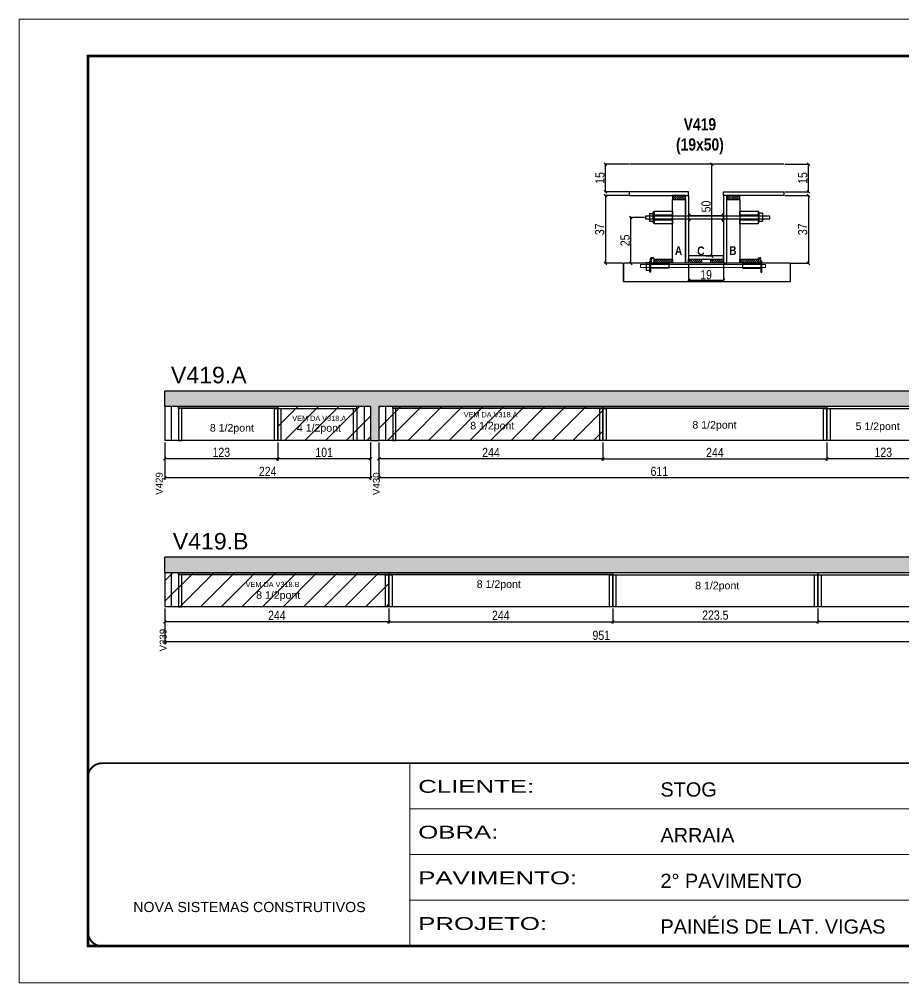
# Model space of a CAD drawing. Extents: x -3394 to 16474, y -5031 to 14397.
# Drawn here: x 4272 to 5236, y 8752 to 9802 of the extents above; entities that cross this region are included whole.
import ezdxf

# ---------------------------------------------------------------- set-up
doc = ezdxf.new("R2010")
doc.units = 0
doc.linetypes.add('CONTINUO', pattern=[0])
doc.linetypes.add('DASHED', pattern=[0.75, 0.5, -0.25])
doc.layers.get('0').update_dxf_attribs({"linetype": 'CONTINUOUS'})
doc.layers.get('Defpoints').update_dxf_attribs({"linetype": 'CONTINUOUS'})
for name, color, linetype in [('1HACHURA MADEIRAS', 1, 'CONTINUOUS'), ('barrote', 251, 'CONTINUOUS'), ('COTA', 241, 'CONTINUOUS'), ('detalhes', 4, 'CONTINUOUS'), ('NOMENCLATURA', 7, 'CONTINUOUS'), ('Painéis', 200, 'CONTINUOUS'), ('PONTALETE', 7, 'CONTINUOUS'), ('presilha', 1, 'CONTINUOUS'), ('SARR_2.2x10', 60, 'CONTINUOUS'), ('SARR_2.2x7', 40, 'CONTINUOUS'), ('SARR_3.5x7', 81, 'CONTINUOUS'), ('Tubo de PVC', 51, 'CONTINUOUS')]:
    doc.layers.add(name, color=color, linetype=linetype)
for name, color, linetype, lineweight in [('CONCRETO', 251, 'CONTINUOUS', 25), ('Folhas', 255, 'CONTINUOUS', 9), ('REAPROVEITAMENTO', 251, 'CONTINUOUS', 9), ('SARRAFO DE PRESSAO', 251, 'DASHED', 9), ('SCO-___-LAJ', 2, 'CONTINUOUS', 0)]:
    doc.layers.add(name, color=color, linetype=linetype, lineweight=lineweight)
doc.styles.add('ARIAL', font='arial.ttf')
doc.styles.add('COTA TECNICA', font='techl___.ttf', dxfattribs={"height": 10})
doc.styles.add('COTA TECNICA 2X', font='techl___.ttf', dxfattribs={"height": 10})
doc.styles.add('TECNICA', font='techb___.ttf', dxfattribs={"height": 10})
doc.styles.add('Tecnologia', font='')
doc.styles.get('Tecnologia').set_extended_font_data('Forgotten Futurist')
doc.dimstyles.new('PAINEL', dxfattribs={"dimtxt": 10, "dimasz": 3, "dimexe": 3, "dimexo": 3, "dimgap": 3, "dimtad": 1, "dimdec": 1, "dimzin": 12, "dimdsep": 46, "dimtxsty": 'COTA TECNICA', "dimblk1": 'OBLIQUE', "dimblk2": 'OBLIQUE', "dimsah": 1, "dimcen": 0.9, "dimclrd": 4, "dimclre": 4, "dimclrt": 240, "dimadec": 1, "dimazin": 3, "dimtfac": 1, "dimtdec": 1, "dimtmove": 0, "dimatfit": 3, "dimfxl": 1, "dimtolj": 1, "dimtzin": 12, "dimarcsym": 0})
doc.dimstyles.new('SECAO', dxfattribs={"dimscale": 0.333333, "dimtxt": 5, "dimasz": 9, "dimexe": 3, "dimexo": 3, "dimgap": 3, "dimtad": 1, "dimdec": 1, "dimlfac": 0.5, "dimzin": 12, "dimdsep": 46, "dimtxsty": 'COTA TECNICA 2X', "dimblk1": 'OBLIQUE', "dimblk2": 'OBLIQUE', "dimsah": 1, "dimcen": 0.9, "dimclrd": 4, "dimclre": 4, "dimclrt": 240, "dimadec": 1, "dimazin": 3, "dimtfac": 1, "dimtdec": 1, "dimtmove": 0, "dimatfit": 3, "dimfxl": 1, "dimtolj": 1, "dimtzin": 12, "dimarcsym": 0})

# ---------------------------------------------------------------- blocks, each defined once
blk = doc.blocks.new('9999999999')
at = {"color": 30, "linetype": 'CONTINUO'}
for p, q in [((98564.6, 34230.2), (98564.6, 34429.4)), ((98564.6, 34379.6), (99584, 34379.6)), ((98564.6, 34329.8), (99488, 34329.8)), ((98564.6, 34280), (99488, 34280))]:
    blk.add_line(p, q, dxfattribs=at)
at = {"color": 30, "linetype": 'CONTINUO', "const_width": 2}
blk.add_lwpolyline([(99584, 34230.2), (99584, 34414.4, 0.414214), (99569, 34429.4), (98229, 34429.4, 0.414214), (98214, 34414.4), (98214, 34245.2, 0.414214), (98229, 34230.2), (99584, 34230.2)], format="xyb", dxfattribs=at)
at = {"layer": 'Folhas'}
blk.add_lwpolyline([(98139, 34190.2), (99624, 34190.2), (99624, 35240.2), (98139, 35240.2)], close=True, dxfattribs=at)
at = {"layer": 'Folhas', "color": 30, "const_width": 3}
blk.add_lwpolyline([(98214, 34230.2), (99584, 34230.2), (99584, 35200.2), (98214, 35200.2)], close=True, dxfattribs=at)
at = {"color": 7, "linetype": 'Continuous', "ltscale": 5, "style": 'ARIAL'}
for s, height, p in [('STOG', 15.48, (98837.7, 34393.1)), ('ARRAIA', 15.48, (98837.7, 34343.3)), ('2° PAVIMENTO', 15.483, (98837.7, 34293.5)), ('NOVA SISTEMAS CONSTRUTIVOS', 11.059, (98263.2, 34267.2)), ('PAINÉIS DE LAT. VIGAS', 15.483, (98837.7, 34243.7))]:
    blk.add_text(s, height=height, dxfattribs=at).set_placement(p)
at = {"layer": 'Folhas', "color": 7, "style": 'Tecnologia', "width": 1.5}
for s, p in [('CLIENTE:', (98573.7, 34397.2)), ('OBRA:', (98573.7, 34347.3)), ('PAVIMENTO:', (98573.7, 34297.5)), ('PROJETO:', (98573.7, 34247.7))]:
    blk.add_text(s, height=14, dxfattribs=at).set_placement(p)
blk = doc.blocks.new('_Oblique')
at = {"color": 0, "linetype": 'ByBlock', "lineweight": -2}
blk.add_line((-0.5, -0.5), (0.5, 0.5), dxfattribs=at)
blk = doc.blocks.new('*D585')
at = {"layer": 'COTA', "color": 4, "linetype": 'Continuous', "lineweight": -2, "transparency": 16777216}
for p, q in [((4553.9, 9341.1), (4553.9, 9321.1)), ((4654.9, 9341.1), (4654.9, 9321.1)), ((4654.9, 9323.1), (4553.9, 9323.1))]:
    blk.add_line(p, q, dxfattribs=at)
at = {"layer": 'Defpoints', "color": 0, "linetype": 'Continuous', "transparency": 16777216}
for p in [(4553.9, 9343.1), (4654.9, 9343.1), (4553.9, 9323.1)]:
    blk.add_point(p, dxfattribs=at)
at = {"layer": 'COTA', "color": 4, "linetype": 'Continuous', "lineweight": -2, "transparency": 16777216, "xscale": 3, "yscale": 3, "zscale": 3, "rotation": 180}
blk.add_blockref('_Oblique', (4553.9, 9323.1), dxfattribs=at)
at = {"layer": 'COTA', "color": 4, "linetype": 'Continuous', "lineweight": -2, "transparency": 16777216, "xscale": 3, "yscale": 3, "zscale": 3}
blk.add_blockref('_Oblique', (4654.9, 9323.1), dxfattribs=at)
at = {"layer": 'COTA', "color": 240, "linetype": 'Continuous', "transparency": 16777216, "insert": (4604.4, 9330.2), "char_height": 10, "attachment_point": 5, "style": 'COTA TECNICA'}
blk.add_mtext('\\A1;101', dxfattribs=at)
blk = doc.blocks.new('*D586')
at = {"layer": 'COTA', "color": 4, "linetype": 'Continuous', "lineweight": -2, "transparency": 16777216}
for p, q in [((4430.9, 9341.1), (4430.9, 9321.1)), ((4553.9, 9341.1), (4553.9, 9321.1)), ((4553.9, 9323.1), (4430.9, 9323.1))]:
    blk.add_line(p, q, dxfattribs=at)
at = {"layer": 'Defpoints', "color": 0, "linetype": 'Continuous', "transparency": 16777216}
for p in [(4430.9, 9343.1), (4553.9, 9343.1), (4430.9, 9323.1)]:
    blk.add_point(p, dxfattribs=at)
at = {"layer": 'COTA', "color": 4, "linetype": 'Continuous', "lineweight": -2, "transparency": 16777216, "xscale": 3, "yscale": 3, "zscale": 3, "rotation": 180}
blk.add_blockref('_Oblique', (4430.9, 9323.1), dxfattribs=at)
at = {"layer": 'COTA', "color": 4, "linetype": 'Continuous', "lineweight": -2, "transparency": 16777216, "xscale": 3, "yscale": 3, "zscale": 3}
blk.add_blockref('_Oblique', (4553.9, 9323.1), dxfattribs=at)
at = {"layer": 'COTA', "color": 240, "linetype": 'Continuous', "transparency": 16777216, "insert": (4492.4, 9330.3), "char_height": 10, "attachment_point": 5, "style": 'COTA TECNICA'}
blk.add_mtext('\\A1;123', dxfattribs=at)
blk = doc.blocks.new('*D587')
at = {"layer": 'COTA', "color": 4, "linetype": 'Continuous', "lineweight": -2, "transparency": 16777216}
for p, q in [((4430.9, 9341.1), (4430.9, 9300.4)), ((4654.9, 9341.1), (4654.9, 9300.4)), ((4654.9, 9302.4), (4430.9, 9302.4))]:
    blk.add_line(p, q, dxfattribs=at)
at = {"layer": 'Defpoints', "color": 0, "linetype": 'Continuous', "transparency": 16777216}
for p in [(4430.9, 9343.1), (4654.9, 9343.1), (4430.9, 9302.4)]:
    blk.add_point(p, dxfattribs=at)
at = {"layer": 'COTA', "color": 4, "linetype": 'Continuous', "lineweight": -2, "transparency": 16777216, "xscale": 3, "yscale": 3, "zscale": 3, "rotation": 180}
blk.add_blockref('_Oblique', (4430.9, 9302.4), dxfattribs=at)
at = {"layer": 'COTA', "color": 4, "linetype": 'Continuous', "lineweight": -2, "transparency": 16777216, "xscale": 3, "yscale": 3, "zscale": 3}
blk.add_blockref('_Oblique', (4654.9, 9302.4), dxfattribs=at)
at = {"layer": 'COTA', "color": 240, "linetype": 'Continuous', "transparency": 16777216, "insert": (4542.9, 9309.5), "char_height": 10, "attachment_point": 5, "style": 'COTA TECNICA'}
blk.add_mtext('\\A1;224', dxfattribs=at)
blk = doc.blocks.new('*D588')
at = {"layer": 'COTA', "color": 4, "linetype": 'Continuous', "lineweight": -2, "transparency": 16777216}
for p, q in [((5152.2, 9341.1), (5152.2, 9321.1)), ((5275.2, 9341.1), (5275.2, 9321.1)), ((5275.2, 9323.1), (5152.2, 9323.1))]:
    blk.add_line(p, q, dxfattribs=at)
at = {"layer": 'Defpoints', "color": 0, "linetype": 'Continuous', "transparency": 16777216}
for p in [(5152.2, 9343.1), (5275.2, 9343.1), (5152.2, 9323.1)]:
    blk.add_point(p, dxfattribs=at)
at = {"layer": 'COTA', "color": 4, "linetype": 'Continuous', "lineweight": -2, "transparency": 16777216, "xscale": 3, "yscale": 3, "zscale": 3, "rotation": 180}
blk.add_blockref('_Oblique', (5152.2, 9323.1), dxfattribs=at)
at = {"layer": 'COTA', "color": 4, "linetype": 'Continuous', "lineweight": -2, "transparency": 16777216, "xscale": 3, "yscale": 3, "zscale": 3}
blk.add_blockref('_Oblique', (5275.2, 9323.1), dxfattribs=at)
at = {"layer": 'COTA', "color": 240, "linetype": 'Continuous', "transparency": 16777216, "insert": (5213.7, 9330.3), "char_height": 10, "attachment_point": 5, "style": 'COTA TECNICA'}
blk.add_mtext('\\A1;123', dxfattribs=at)
blk = doc.blocks.new('*D589')
at = {"layer": 'COTA', "color": 4, "linetype": 'Continuous', "lineweight": -2, "transparency": 16777216}
for p, q in [((4664.2, 9341.1), (4664.2, 9321.1)), ((4908.2, 9341.1), (4908.2, 9321.1)), ((4908.2, 9323.1), (4664.2, 9323.1))]:
    blk.add_line(p, q, dxfattribs=at)
at = {"layer": 'Defpoints', "color": 0, "linetype": 'Continuous', "transparency": 16777216}
for p in [(4664.2, 9343.1), (4908.2, 9343.1), (4664.2, 9323.1)]:
    blk.add_point(p, dxfattribs=at)
at = {"layer": 'COTA', "color": 4, "linetype": 'Continuous', "lineweight": -2, "transparency": 16777216, "xscale": 3, "yscale": 3, "zscale": 3, "rotation": 180}
blk.add_blockref('_Oblique', (4664.2, 9323.1), dxfattribs=at)
at = {"layer": 'COTA', "color": 4, "linetype": 'Continuous', "lineweight": -2, "transparency": 16777216, "xscale": 3, "yscale": 3, "zscale": 3}
blk.add_blockref('_Oblique', (4908.2, 9323.1), dxfattribs=at)
at = {"layer": 'COTA', "color": 240, "linetype": 'Continuous', "transparency": 16777216, "insert": (4786.2, 9330.1), "char_height": 10, "attachment_point": 5, "style": 'COTA TECNICA'}
blk.add_mtext('\\A1;244', dxfattribs=at)
blk = doc.blocks.new('*D590')
at = {"layer": 'COTA', "color": 4, "linetype": 'Continuous', "lineweight": -2, "transparency": 16777216}
for p, q in [((4664.2, 9341.1), (4664.2, 9300.4)), ((5275.2, 9341.1), (5275.2, 9300.4)), ((5275.2, 9302.4), (4664.2, 9302.4))]:
    blk.add_line(p, q, dxfattribs=at)
at = {"layer": 'Defpoints', "color": 0, "linetype": 'Continuous', "transparency": 16777216}
for p in [(4664.2, 9343.1), (5275.2, 9343.1), (4664.2, 9302.4)]:
    blk.add_point(p, dxfattribs=at)
at = {"layer": 'COTA', "color": 4, "linetype": 'Continuous', "lineweight": -2, "transparency": 16777216, "xscale": 3, "yscale": 3, "zscale": 3, "rotation": 180}
blk.add_blockref('_Oblique', (4664.2, 9302.4), dxfattribs=at)
at = {"layer": 'COTA', "color": 4, "linetype": 'Continuous', "lineweight": -2, "transparency": 16777216, "xscale": 3, "yscale": 3, "zscale": 3}
blk.add_blockref('_Oblique', (5275.2, 9302.4), dxfattribs=at)
at = {"layer": 'COTA', "color": 240, "linetype": 'Continuous', "transparency": 16777216, "insert": (4969.7, 9309.5), "char_height": 10, "attachment_point": 5, "style": 'COTA TECNICA'}
blk.add_mtext('\\A1;611', dxfattribs=at)
blk = doc.blocks.new('*D591')
at = {"layer": 'COTA', "color": 4, "linetype": 'Continuous', "lineweight": -2, "transparency": 16777216}
for p, q in [((4908.2, 9341.1), (4908.2, 9321.1)), ((5152.2, 9341.1), (5152.2, 9321.1)), ((4908.2, 9323.1), (5152.2, 9323.1))]:
    blk.add_line(p, q, dxfattribs=at)
at = {"layer": 'Defpoints', "color": 0, "linetype": 'Continuous', "transparency": 16777216}
for p in [(4908.2, 9343.1), (5152.2, 9343.1), (5152.2, 9323.1)]:
    blk.add_point(p, dxfattribs=at)
at = {"layer": 'COTA', "color": 4, "linetype": 'Continuous', "lineweight": -2, "transparency": 16777216, "xscale": 3, "yscale": 3, "zscale": 3, "rotation": 180}
blk.add_blockref('_Oblique', (4908.2, 9323.1), dxfattribs=at)
at = {"layer": 'COTA', "color": 4, "linetype": 'Continuous', "lineweight": -2, "transparency": 16777216, "xscale": 3, "yscale": 3, "zscale": 3}
blk.add_blockref('_Oblique', (5152.2, 9323.1), dxfattribs=at)
at = {"layer": 'COTA', "color": 240, "linetype": 'Continuous', "transparency": 16777216, "insert": (5030.2, 9330.1), "char_height": 10, "attachment_point": 5, "style": 'COTA TECNICA'}
blk.add_mtext('\\A1;244', dxfattribs=at)
blk = doc.blocks.new('*D598')
at = {"layer": 'COTA', "color": 4, "linetype": 'Continuous', "lineweight": -2, "transparency": 16777216}
for p, q in [((5142.4, 9160), (5142.4, 9143.6)), ((5381.9, 9160), (5381.9, 9143.6)), ((5381.9, 9145.6), (5142.4, 9145.6))]:
    blk.add_line(p, q, dxfattribs=at)
at = {"layer": 'Defpoints', "color": 0, "linetype": 'Continuous', "transparency": 16777216}
for p in [(5142.4, 9162), (5381.9, 9162), (5142.4, 9145.6)]:
    blk.add_point(p, dxfattribs=at)
at = {"layer": 'COTA', "color": 4, "linetype": 'Continuous', "lineweight": -2, "transparency": 16777216, "xscale": 3, "yscale": 3, "zscale": 3, "rotation": 180}
blk.add_blockref('_Oblique', (5142.4, 9145.6), dxfattribs=at)
at = {"layer": 'COTA', "color": 4, "linetype": 'Continuous', "lineweight": -2, "transparency": 16777216, "xscale": 3, "yscale": 3, "zscale": 3}
blk.add_blockref('_Oblique', (5381.9, 9145.6), dxfattribs=at)
at = {"layer": 'COTA', "color": 240, "linetype": 'Continuous', "transparency": 16777216, "insert": (5262.2, 9152.8), "char_height": 10, "attachment_point": 5, "style": 'COTA TECNICA'}
blk.add_mtext('\\A1;239.5', dxfattribs=at)
blk = doc.blocks.new('*D599')
at = {"layer": 'COTA', "color": 4, "linetype": 'Continuous', "lineweight": -2, "transparency": 16777216}
for p, q in [((4430.9, 9160), (4430.9, 9143.6)), ((4674.9, 9160), (4674.9, 9143.6)), ((4674.9, 9145.6), (4430.9, 9145.6))]:
    blk.add_line(p, q, dxfattribs=at)
at = {"layer": 'Defpoints', "color": 0, "linetype": 'Continuous', "transparency": 16777216}
for p in [(4430.9, 9162), (4674.9, 9162), (4430.9, 9145.6)]:
    blk.add_point(p, dxfattribs=at)
at = {"layer": 'COTA', "color": 4, "linetype": 'Continuous', "lineweight": -2, "transparency": 16777216, "xscale": 3, "yscale": 3, "zscale": 3, "rotation": 180}
blk.add_blockref('_Oblique', (4430.9, 9145.6), dxfattribs=at)
at = {"layer": 'COTA', "color": 4, "linetype": 'Continuous', "lineweight": -2, "transparency": 16777216, "xscale": 3, "yscale": 3, "zscale": 3}
blk.add_blockref('_Oblique', (4674.9, 9145.6), dxfattribs=at)
at = {"layer": 'COTA', "color": 240, "linetype": 'Continuous', "transparency": 16777216, "insert": (4552.9, 9152.6), "char_height": 10, "attachment_point": 5, "style": 'COTA TECNICA'}
blk.add_mtext('\\A1;244', dxfattribs=at)
blk = doc.blocks.new('*D600')
at = {"layer": 'COTA', "color": 4, "linetype": 'Continuous', "lineweight": -2, "transparency": 16777216}
for p, q in [((4430.9, 9160), (4430.9, 9121.6)), ((5381.9, 9160), (5381.9, 9121.6)), ((5381.9, 9123.6), (4430.9, 9123.6))]:
    blk.add_line(p, q, dxfattribs=at)
at = {"layer": 'Defpoints', "color": 0, "linetype": 'Continuous', "transparency": 16777216}
for p in [(4430.9, 9162), (5381.9, 9162), (4430.9, 9123.6)]:
    blk.add_point(p, dxfattribs=at)
at = {"layer": 'COTA', "color": 4, "linetype": 'Continuous', "lineweight": -2, "transparency": 16777216, "xscale": 3, "yscale": 3, "zscale": 3, "rotation": 180}
blk.add_blockref('_Oblique', (4430.9, 9123.6), dxfattribs=at)
at = {"layer": 'COTA', "color": 4, "linetype": 'Continuous', "lineweight": -2, "transparency": 16777216, "xscale": 3, "yscale": 3, "zscale": 3}
blk.add_blockref('_Oblique', (5381.9, 9123.6), dxfattribs=at)
at = {"layer": 'COTA', "color": 240, "linetype": 'Continuous', "transparency": 16777216, "insert": (4906.4, 9130.8), "char_height": 10, "attachment_point": 5, "style": 'COTA TECNICA'}
blk.add_mtext('\\A1;951', dxfattribs=at)
blk = doc.blocks.new('*D601')
at = {"layer": 'COTA', "color": 4, "linetype": 'Continuous', "lineweight": -2, "transparency": 16777216}
for p, q in [((4918.9, 9160), (4918.9, 9143.6)), ((5142.4, 9160), (5142.4, 9143.6)), ((4918.9, 9145.6), (5142.4, 9145.6))]:
    blk.add_line(p, q, dxfattribs=at)
at = {"layer": 'Defpoints', "color": 0, "linetype": 'Continuous', "transparency": 16777216}
for p in [(4918.9, 9162), (5142.4, 9162), (5142.4, 9145.6)]:
    blk.add_point(p, dxfattribs=at)
at = {"layer": 'COTA', "color": 4, "linetype": 'Continuous', "lineweight": -2, "transparency": 16777216, "xscale": 3, "yscale": 3, "zscale": 3, "rotation": 180}
blk.add_blockref('_Oblique', (4918.9, 9145.6), dxfattribs=at)
at = {"layer": 'COTA', "color": 4, "linetype": 'Continuous', "lineweight": -2, "transparency": 16777216, "xscale": 3, "yscale": 3, "zscale": 3}
blk.add_blockref('_Oblique', (5142.4, 9145.6), dxfattribs=at)
at = {"layer": 'COTA', "color": 240, "linetype": 'Continuous', "transparency": 16777216, "insert": (5030.7, 9152.8), "char_height": 10, "attachment_point": 5, "style": 'COTA TECNICA'}
blk.add_mtext('\\A1;223.5', dxfattribs=at)
blk = doc.blocks.new('*D602')
at = {"layer": 'COTA', "color": 4, "linetype": 'Continuous', "lineweight": -2, "transparency": 16777216}
for p, q in [((4674.9, 9160), (4674.9, 9143.6)), ((4918.9, 9160), (4918.9, 9143.6)), ((4674.9, 9145.6), (4918.9, 9145.6))]:
    blk.add_line(p, q, dxfattribs=at)
at = {"layer": 'Defpoints', "color": 0, "linetype": 'Continuous', "transparency": 16777216}
for p in [(4674.9, 9162), (4918.9, 9162), (4918.9, 9145.6)]:
    blk.add_point(p, dxfattribs=at)
at = {"layer": 'COTA', "color": 4, "linetype": 'Continuous', "lineweight": -2, "transparency": 16777216, "xscale": 3, "yscale": 3, "zscale": 3, "rotation": 180}
blk.add_blockref('_Oblique', (4674.9, 9145.6), dxfattribs=at)
at = {"layer": 'COTA', "color": 4, "linetype": 'Continuous', "lineweight": -2, "transparency": 16777216, "xscale": 3, "yscale": 3, "zscale": 3}
blk.add_blockref('_Oblique', (4918.9, 9145.6), dxfattribs=at)
at = {"layer": 'COTA', "color": 240, "linetype": 'Continuous', "transparency": 16777216, "insert": (4796.9, 9152.6), "char_height": 10, "attachment_point": 5, "style": 'COTA TECNICA'}
blk.add_mtext('\\A1;244', dxfattribs=at)
blk = doc.blocks.new('*D609')
at = {"layer": 'COTA', "color": 4, "lineweight": -2, "transparency": 16777216}
for p, q in [((5001.6, 9535.3), (5001.6, 9516.7)), ((5039.6, 9535.3), (5039.6, 9516.7)), ((5039.6, 9517.7), (5001.6, 9517.7))]:
    blk.add_line(p, q, dxfattribs=at)
at = {"layer": 'Defpoints', "color": 0, "transparency": 16777216}
for p in [(5001.6, 9536.3), (5039.6, 9536.3), (5001.6, 9517.7)]:
    blk.add_point(p, dxfattribs=at)
at = {"layer": 'COTA', "color": 4, "lineweight": -2, "transparency": 16777216, "xscale": 3, "yscale": 3, "zscale": 3, "rotation": 180}
blk.add_blockref('_Oblique', (5001.6, 9517.7), dxfattribs=at)
at = {"layer": 'COTA', "color": 4, "lineweight": -2, "transparency": 16777216, "xscale": 3, "yscale": 3, "zscale": 3}
blk.add_blockref('_Oblique', (5039.6, 9517.7), dxfattribs=at)
at = {"layer": 'COTA', "color": 240, "transparency": 16777216, "insert": (5020.6, 9523.8), "char_height": 10, "attachment_point": 5, "style": 'COTA TECNICA 2X'}
blk.add_mtext('\\A1;19', dxfattribs=at)
blk = doc.blocks.new('PRESILHA METÁLICA 1')
at = {"layer": 'presilha'}
for p, q in [((7.5, 10.6), (7.5, 19.9)), ((12, 21), (8.6, 21)), ((9, 11.6), (9, 18.9)), ((12, 19.5), (9.6, 19.5)), ((12, 21), (12, 19.5)), ((0, 13), (6, 13)), ((0, 13), (0, 0)), ((6, 0), (0, 0)), ((6, 15.5), (7.5, 15.5)), ((6, -2.5), (6, 15.5)), ((6, 13), (6, 0)), ((7.5, 15.5), (7.5, -2.5)), ((37.5, 4.1), (7.5, 4.1)), ((37.5, 11), (9.6, 11)), ((37.5, 11), (37.5, 4.1)), ((7.5, -2.5), (6, -2.5))]:
    blk.add_line(p, q, dxfattribs=at)
for centre, radius, start, end in [((8.6, 19.9), 1.14, 90, 180), ((9.6, 18.9), 0.57, 90, 180), ((9.6, 11.6), 0.57, 180, 270)]:
    blk.add_arc(centre, radius, start, end, dxfattribs=at)
blk = doc.blocks.new('PRESILHA METÁLICA 2')
at = {"layer": 'presilha'}
for p, q in [((-5.2, 23.5), (-5.2, 22)), ((-5.2, 23.5), (-1.9, 23.5)), ((-5.2, 22), (-2.8, 22)), ((-2.2, 14.1), (-2.2, 21.4)), ((0.8, 18), (-0.8, 18)), ((-0.8, 18), (-0.8, 0)), ((-0.8, 14.6), (-0.8, 22.4)), ((0.8, 0), (0.8, 18)), ((-30.8, 13.5), (-30.8, 6.6)), ((-30.8, 13.5), (-2.8, 13.5)), ((-30.8, 6.6), (-0.8, 6.6)), ((-0.8, 0), (0.8, 0))]:
    blk.add_line(p, q, dxfattribs=at)
for centre, radius, start, end in [((-2.8, 21.4), 0.57, 0, 90), ((-1.9, 22.4), 1.14, 0, 90), ((-2.8, 14.1), 0.57, 270, 0)]:
    blk.add_arc(centre, radius, start, end, dxfattribs=at)
blk = doc.blocks.new('*D610')
at = {"layer": 'COTA', "color": 4, "lineweight": -2, "transparency": 16777216}
for p, q in [((4936.3, 9610.3), (4910, 9610.3)), ((4911, 9610.3), (4911, 9536.3)), ((4929.6, 9536.3), (4910, 9536.3))]:
    blk.add_line(p, q, dxfattribs=at)
at = {"layer": 'Defpoints', "color": 0, "transparency": 16777216}
for p in [(4937.3, 9610.3), (4911, 9536.3), (4930.6, 9536.3)]:
    blk.add_point(p, dxfattribs=at)
at = {"layer": 'COTA', "color": 4, "lineweight": -2, "transparency": 16777216, "xscale": 3, "yscale": 3, "zscale": 3}
for p, rotation in [((4911, 9610.3), 90), ((4911, 9536.3), 270)]:
    blk.add_blockref('_Oblique', p, dxfattribs=dict(at, rotation=rotation))
at = {"layer": 'COTA', "color": 240, "transparency": 16777216, "insert": (4904.8, 9573.3), "char_height": 10, "attachment_point": 5, "rotation": 90, "style": 'COTA TECNICA 2X'}
blk.add_mtext('\\A1;37', dxfattribs=at)
blk = doc.blocks.new('*D611')
at = {"layer": 'COTA', "color": 4, "lineweight": -2, "transparency": 16777216}
for p, q in [((5026.8, 9544.3), (5026.8, 9644.3)), ((5020.3, 9544.3), (5027.8, 9544.3))]:
    blk.add_line(p, q, dxfattribs=at)
at = {"layer": 'Defpoints', "color": 0, "transparency": 16777216}
for p in [(5026.8, 9644.3), (5026.8, 9644.3), (5019.3, 9544.3)]:
    blk.add_point(p, dxfattribs=at)
at = {"layer": 'COTA', "color": 4, "lineweight": -2, "transparency": 16777216, "xscale": 3, "yscale": 3, "zscale": 3}
for p, rotation in [((5026.8, 9644.3), 90), ((5026.8, 9544.3), 270)]:
    blk.add_blockref('_Oblique', p, dxfattribs=dict(at, rotation=rotation))
at = {"layer": 'COTA', "color": 240, "transparency": 16777216, "insert": (5020.7, 9598.2), "char_height": 10, "attachment_point": 5, "rotation": 90, "style": 'COTA TECNICA 2X'}
blk.add_mtext('\\A1;50', dxfattribs=at)
blk = doc.blocks.new('*D612')
at = {"layer": 'COTA', "color": 4, "lineweight": -2, "transparency": 16777216}
for p, q in [((4936.3, 9644.3), (4910, 9644.3)), ((4911, 9614.3), (4911, 9644.3)), ((4936.3, 9614.3), (4910, 9614.3))]:
    blk.add_line(p, q, dxfattribs=at)
at = {"layer": 'Defpoints', "color": 0, "transparency": 16777216}
for p in [(4911, 9644.3), (4937.3, 9644.3), (4937.3, 9614.3)]:
    blk.add_point(p, dxfattribs=at)
at = {"layer": 'COTA', "color": 4, "lineweight": -2, "transparency": 16777216, "xscale": 3, "yscale": 3, "zscale": 3}
for p, rotation in [((4911, 9644.3), 90), ((4911, 9614.3), 270)]:
    blk.add_blockref('_Oblique', p, dxfattribs=dict(at, rotation=rotation))
at = {"layer": 'COTA', "color": 240, "transparency": 16777216, "insert": (4904.9, 9629.3), "char_height": 10, "attachment_point": 5, "rotation": 90, "style": 'COTA TECNICA 2X'}
blk.add_mtext('\\A1;15', dxfattribs=at)
blk = doc.blocks.new('*D613')
at = {"layer": 'COTA', "color": 4, "lineweight": -2, "transparency": 16777216}
for p, q in [((5106.7, 9610.3), (5133.1, 9610.3)), ((5132.1, 9610.3), (5132.1, 9536.3)), ((5113.5, 9536.3), (5133.1, 9536.3))]:
    blk.add_line(p, q, dxfattribs=at)
at = {"layer": 'Defpoints', "color": 0, "transparency": 16777216}
for p in [(5105.7, 9610.3), (5112.5, 9536.3), (5132.1, 9536.3)]:
    blk.add_point(p, dxfattribs=at)
at = {"layer": 'COTA', "color": 4, "lineweight": -2, "transparency": 16777216, "xscale": 3, "yscale": 3, "zscale": 3}
for p, rotation in [((5132.1, 9610.3), 90), ((5132.1, 9536.3), 270)]:
    blk.add_blockref('_Oblique', p, dxfattribs=dict(at, rotation=rotation))
at = {"layer": 'COTA', "color": 240, "transparency": 16777216, "insert": (5125.9, 9573.3), "char_height": 10, "attachment_point": 5, "rotation": 90, "style": 'COTA TECNICA 2X'}
blk.add_mtext('\\A1;37', dxfattribs=at)
blk = doc.blocks.new('*D614')
at = {"layer": 'COTA', "color": 4, "lineweight": -2, "transparency": 16777216}
for p, q in [((5106.7, 9644.3), (5133.1, 9644.3)), ((5132.1, 9614.3), (5132.1, 9644.3)), ((5106.7, 9614.3), (5133.1, 9614.3))]:
    blk.add_line(p, q, dxfattribs=at)
at = {"layer": 'Defpoints', "color": 0, "transparency": 16777216}
for p in [(5105.7, 9644.3), (5132.1, 9644.3), (5105.7, 9614.3)]:
    blk.add_point(p, dxfattribs=at)
at = {"layer": 'COTA', "color": 4, "lineweight": -2, "transparency": 16777216, "xscale": 3, "yscale": 3, "zscale": 3}
for p, rotation in [((5132.1, 9644.3), 90), ((5132.1, 9614.3), 270)]:
    blk.add_blockref('_Oblique', p, dxfattribs=dict(at, rotation=rotation))
at = {"layer": 'COTA', "color": 240, "transparency": 16777216, "insert": (5126, 9629.3), "char_height": 10, "attachment_point": 5, "rotation": 90, "style": 'COTA TECNICA 2X'}
blk.add_mtext('\\A1;15', dxfattribs=at)
blk = doc.blocks.new('*D615')
at = {"layer": 'COTA', "color": 4, "lineweight": -2, "transparency": 16777216}
for p, q in [((4953.6, 9586.3), (4937.5, 9586.3)), ((4938.5, 9536.3), (4938.5, 9586.3)), ((4963, 9536.3), (4937.5, 9536.3))]:
    blk.add_line(p, q, dxfattribs=at)
at = {"layer": 'Defpoints', "color": 0, "transparency": 16777216}
for p in [(4938.5, 9586.3), (4954.6, 9586.3), (4964, 9536.3)]:
    blk.add_point(p, dxfattribs=at)
at = {"layer": 'COTA', "color": 4, "lineweight": -2, "transparency": 16777216, "xscale": 3, "yscale": 3, "zscale": 3}
for p, rotation in [((4938.5, 9586.3), 90), ((4938.5, 9536.3), 270)]:
    blk.add_blockref('_Oblique', p, dxfattribs=dict(at, rotation=rotation))
at = {"layer": 'COTA', "color": 240, "transparency": 16777216, "insert": (4932.4, 9561.3), "char_height": 10, "attachment_point": 5, "rotation": 90, "style": 'COTA TECNICA 2X'}
blk.add_mtext('\\A1;25', dxfattribs=at)

msp = doc.modelspace()

# ---------------------------------------------------------------- hatches: boundary and pattern name
at = {"layer": 'COTA', "linetype": 'Continuous'}
h = msp.add_hatch(dxfattribs=at)
h.set_pattern_fill('AR-CONC', color=256, scale=0.05)
h.paths.add_polyline_path([(4430.88, 9397.1), (4430.88, 9380.1), (4654.91, 9380.1), (4654.91, 9343.1), (4664.16, 9343.1), (4664.16, 9380.1), (5275.19, 9380.1), (5275.19, 9343.1), (5284.06, 9343.1), (5284.06, 9380.1), (5605.09, 9380.1), (5605.09, 9397.1)])
h = msp.add_hatch(dxfattribs=at)
h.set_pattern_fill('AR-CONC', color=256, scale=0.05)
h.paths.add_polyline_path([(5381.91, 9198.98), (5381.91, 9161.98), (5397.85, 9161.98), (5397.85, 9198.98), (5621.88, 9198.98), (5621.88, 9215.98), (4430.88, 9215.98), (4430.88, 9198.98)])
at = {"layer": 'REAPROVEITAMENTO', "linetype": 'Continuous'}
h = msp.add_hatch(dxfattribs=at)
h.set_pattern_fill('ANSI31', color=256, scale=5)
h.paths.add_polyline_path([(4553.91, 9380.1), (4553.91, 9343.1), (4654.91, 9343.1), (4654.91, 9380.1)])
h = msp.add_hatch(dxfattribs=at)
h.set_pattern_fill('ANSI31', color=256, scale=5)
h.paths.add_polyline_path([(4908.19, 9343.1), (4908.19, 9380.1), (4664.16, 9380.1), (4664.16, 9343.1)])
h = msp.add_hatch(dxfattribs=at)
h.set_pattern_fill('ANSI31', color=256, scale=5)
h.paths.add_polyline_path([(4674.91, 9161.98), (4674.91, 9198.98), (4430.88, 9198.98), (4430.88, 9161.98)])
at = {"layer": 'SARR_2.2x10'}
h = msp.add_hatch(dxfattribs=at)
h.set_pattern_fill('ANSI31', color=256, scale=0.5, angle=90)
h.set_pattern_definition([(135, (38061.857, -113975.8318), (-1.122532015, -1.122532015), [])])
h.paths.add_polyline_path([(4964.03, 9540.74), (4964.03, 9536.34), (4984.03, 9536.34), (4984.03, 9540.74)])
h = msp.add_hatch(dxfattribs=at)
h.set_pattern_fill('ANSI31', color=256, scale=0.5, angle=90)
h.set_pattern_definition([(135, (38175.057, -113975.8318), (-1.122532015, -1.122532015), [])])
h.paths.add_polyline_path([(5057.23, 9540.74), (5057.23, 9536.34), (5077.23, 9536.34), (5077.23, 9540.74)])
at = {"layer": 'SARR_2.2x7'}
h = msp.add_hatch(dxfattribs=at)
h.set_pattern_fill('ANSI31', color=256, scale=0.5, angle=90)
h.set_pattern_definition([(135, (38006.657, -113906.2318), (-1.122532015, -1.122532015), [])])
h.paths.add_polyline_path([(4984.03, 9610.34), (4984.03, 9605.94), (4998.03, 9605.94), (4998.03, 9610.34)])
h = msp.add_hatch(dxfattribs=at)
h.set_pattern_fill('ANSI31', color=256, scale=0.5, angle=90)
h.set_pattern_definition([(135, (38065.857, -113906.2318), (-1.122532015, -1.122532015), [])])
h.paths.add_polyline_path([(5043.23, 9610.34), (5043.23, 9605.94), (5057.23, 9605.94), (5057.23, 9610.34)])
h = msp.add_hatch(dxfattribs=at)
h.set_pattern_fill('ANSI31', color=256, scale=0.5, angle=90)
h.set_pattern_definition([(135, (38189.457, -113975.8318), (-1.122532015, -1.122532015), [])])
h.paths.add_polyline_path([(5001.63, 9540.74), (5001.63, 9536.34), (5015.63, 9536.34), (5015.63, 9540.74)])
h = msp.add_hatch(dxfattribs=at)
h.set_pattern_fill('ANSI31', color=256, scale=0.5, angle=90)
h.set_pattern_definition([(135, (38213.457, -113975.8318), (-1.122532015, -1.122532015), [])])
h.paths.add_polyline_path([(5025.63, 9540.74), (5025.63, 9536.34), (5039.63, 9536.34), (5039.63, 9540.74)])

# ---------------------------------------------------------------- linework, layer by layer
at = {"layer": '1HACHURA MADEIRAS', "elevation": 0}
for points in [[(4964.03, 9593.25), (4984.03, 9593.25), (4984.03, 9588.85), (4964.03, 9588.85)], [(5057.23, 9593.25), (5077.23, 9593.25), (5077.23, 9588.85), (5057.23, 9588.85)], [(4964.03, 9583.65), (4984.03, 9583.65), (4984.03, 9579.25), (4964.03, 9579.25)], [(5057.23, 9583.65), (5077.23, 9583.65), (5077.23, 9579.25), (5057.23, 9579.25)]]:
    msp.add_lwpolyline(points, close=True, dxfattribs=at)
at = {"layer": 'barrote', "elevation": 0}
msp.add_lwpolyline([(4930.58, 9516.34), (5112.5, 9516.34), (5112.5, 9536.34), (4930.58, 9536.34)], close=True, dxfattribs=at)
at = {"layer": 'CONCRETO', "linetype": 'Continuous'}
msp.add_line((5105.74, 9644.34), (4937.33, 9644.34), dxfattribs=at)
at = {"layer": 'COTA', "linetype": 'Continuous'}
for p, q in [((4430.88, 9380.1), (4430.88, 9397.1)), ((5605.09, 9397.1), (4430.88, 9397.1)), ((4654.91, 9343.1), (4664.16, 9343.1)), ((4430.88, 9198.98), (4430.88, 9215.98)), ((5621.88, 9215.98), (4430.88, 9215.98))]:
    msp.add_line(p, q, dxfattribs=at)
at = {"layer": 'detalhes', "color": 250}
msp.add_line((4930.58, 9516.34), (4930.58, 9536.34), dxfattribs=at)
at = {"layer": 'Painéis', "linetype": 'Continuous'}
for p, q in [((4937.33, 9610.34), (4937.33, 9614.34)), ((5105.74, 9610.34), (5105.74, 9614.34)), ((4654.91, 9380.1), (4430.88, 9380.1)), ((4430.88, 9380.1), (4430.88, 9343.1)), ((4553.91, 9380.1), (4553.91, 9343.1)), ((4654.91, 9380.1), (4654.91, 9343.1)), ((5275.19, 9380.1), (4664.16, 9380.1)), ((4664.16, 9380.1), (4664.16, 9343.1)), ((4908.19, 9380.1), (4908.19, 9343.1)), ((4908.19, 9380.1), (4908.19, 9343.1)), ((4908.19, 9380.1), (4908.19, 9343.1)), ((5152.19, 9380.1), (5152.19, 9343.1)), ((4654.91, 9343.1), (4430.88, 9343.1)), ((4654.91, 9343.1), (4430.88, 9343.1)), ((5275.19, 9343.1), (4664.16, 9343.1)), ((5381.91, 9198.98), (4430.88, 9198.98)), ((4430.88, 9198.98), (4430.88, 9161.98)), ((4674.91, 9198.98), (4674.91, 9161.98)), ((4674.91, 9198.98), (4674.91, 9161.98)), ((4674.91, 9198.98), (4674.91, 9161.98)), ((4918.91, 9198.98), (4918.91, 9161.98)), ((5142.41, 9198.98), (5142.41, 9161.98)), ((5381.91, 9161.98), (4430.88, 9161.98))]:
    msp.add_line(p, q, dxfattribs=at)
at = {"layer": 'Painéis', "linetype": 'Continuous', "elevation": 0}
for points in [[(4937.33, 9610.34), (5001.63, 9610.34), (5001.63, 9614.34), (4937.33, 9614.34)], [(5105.74, 9610.34), (5039.63, 9610.34), (5039.63, 9614.34), (5105.74, 9614.34)]]:
    msp.add_lwpolyline(points, dxfattribs=at)
for points in [[(4998.03, 9536.34), (4998.03, 9610.34), (5001.63, 9610.34), (5001.63, 9536.34)], [(5043.23, 9536.34), (5043.23, 9610.34), (5039.63, 9610.34), (5039.63, 9536.34)], [(5039.63, 9544.34), (5001.63, 9544.34), (5001.63, 9540.74), (5039.63, 9540.74)]]:
    msp.add_lwpolyline(points, close=True, dxfattribs=at)
at = {"layer": 'presilha'}
for p, q in [((4959.03, 9590.58, 0), (4963.03, 9590.58, 0)), ((4959.03, 9590.58, 0), (4959.03, 9581.91, 0)), ((4963.03, 9592.25, 0), (4964.03, 9592.25, 0)), ((4963.03, 9580.25, 0), (4963.03, 9592.25, 0)), ((4963.03, 9590.58, 0), (4963.03, 9581.91, 0)), ((4964.03, 9592.25, 0), (4964.03, 9580.25, 0)), ((5078.23, 9592.44), (5077.23, 9592.44)), ((5077.23, 9592.44), (5077.23, 9580.44)), ((5078.23, 9580.44), (5078.23, 9592.44)), ((5082.23, 9590.77), (5078.23, 9590.77)), ((5078.23, 9590.77), (5078.23, 9582.1)), ((5082.23, 9590.77), (5082.23, 9582.1)), ((4963.03, 9581.91, 0), (4959.03, 9581.91, 0)), ((4964.03, 9580.25, 0), (4963.03, 9580.25, 0)), ((5077.23, 9580.44), (5078.23, 9580.44)), ((5078.23, 9582.1), (5082.23, 9582.1))]:
    msp.add_line(p, q, dxfattribs=at)
at = {"layer": 'presilha', "elevation": 0}
msp.add_lwpolyline([(5090.01, 9587.84), (4954.55, 9587.84), (4954.55, 9584.84), (5090.01, 9584.84)], close=True, dxfattribs=at)
at = {"layer": 'SARR_2.2x10', "elevation": 0}
for points in [[(4964.03, 9540.74), (4984.03, 9540.74), (4984.03, 9536.34), (4964.03, 9536.34)], [(5057.23, 9540.74), (5077.23, 9540.74), (5077.23, 9536.34), (5057.23, 9536.34)]]:
    msp.add_lwpolyline(points, close=True, dxfattribs=at)
at = {"layer": 'SARR_2.2x7', "ltscale": 25}
for p, q in [((4437.88, 9380.1), (4437.88, 9343.1)), ((4647.91, 9380.1), (4647.91, 9343.1)), ((4671.16, 9380.1), (4671.16, 9343.1)), ((4437.88, 9198.98), (4437.88, 9161.98))]:
    msp.add_line(p, q, dxfattribs=at)
at = {"layer": 'SARR_2.2x7', "elevation": 0}
for points in [[(4998.03, 9610.34), (4984.03, 9610.34), (4984.03, 9605.94), (4998.03, 9605.94)], [(5057.23, 9610.34), (5043.23, 9610.34), (5043.23, 9605.94), (5057.23, 9605.94)], [(5001.63, 9540.74), (5015.63, 9540.74), (5015.63, 9536.34), (5001.63, 9536.34)], [(5025.63, 9540.74), (5039.63, 9540.74), (5039.63, 9536.34), (5025.63, 9536.34)]]:
    msp.add_lwpolyline(points, close=True, dxfattribs=at)
at = {"layer": 'SARR_2.2x7', "ltscale": 25}
msp.add_lwpolyline([(4553.91, 9377.9), (4445.88, 9377.9), (4445.88, 9380.1), (4553.91, 9380.1)], close=True, dxfattribs=at)
at = {"layer": 'SARR_2.2x7', "ltscale": 25, "elevation": 0}
for points in [[(4553.91, 9377.9), (4639.91, 9377.9), (4639.91, 9380.1), (4553.91, 9380.1)], [(4908.19, 9377.9), (4679.16, 9377.9), (4679.16, 9380.1), (4908.19, 9380.1)], [(5152.19, 9377.9), (4908.19, 9377.9), (4908.19, 9380.1), (5152.19, 9380.1)], [(5152.19, 9377.9), (5262.19, 9377.9), (5262.19, 9380.1), (5152.19, 9380.1)], [(4674.91, 9196.78), (4445.88, 9196.78), (4445.88, 9198.98), (4674.91, 9198.98)], [(4918.91, 9196.78), (4674.91, 9196.78), (4674.91, 9198.98), (4918.91, 9198.98)], [(4918.91, 9196.78), (5142.41, 9196.78), (5142.41, 9198.98), (4918.91, 9198.98)], [(5142.41, 9196.78), (5368.91, 9196.78), (5368.91, 9198.98), (5142.41, 9198.98)]]:
    msp.add_lwpolyline(points, close=True, dxfattribs=at)
at = {"layer": 'SARR_3.5x7', "elevation": 0}
for points in [[(4984.03, 9605.94), (4998.03, 9605.94), (4998.03, 9536.34), (4984.03, 9536.34)], [(5043.23, 9605.94), (5057.23, 9605.94), (5057.23, 9536.34), (5043.23, 9536.34)], [(4639.91, 9343.1), (4636.41, 9343.1), (4636.41, 9377.9), (4639.91, 9377.9)], [(4679.16, 9343.1), (4682.66, 9343.1), (4682.66, 9377.9), (4679.16, 9377.9)], [(4908.19, 9343.1), (4904.69, 9343.1), (4904.69, 9377.9), (4908.19, 9377.9)], [(4911.69, 9343.1), (4908.19, 9343.1), (4908.19, 9377.9), (4911.69, 9377.9)], [(5152.19, 9343.1), (5148.69, 9343.1), (5148.69, 9377.9), (5152.19, 9377.9)], [(5155.69, 9343.1), (5152.19, 9343.1), (5152.19, 9377.9), (5155.69, 9377.9)], [(4445.88, 9161.98), (4449.38, 9161.98), (4449.38, 9196.78), (4445.88, 9196.78)], [(4674.91, 9161.98), (4671.41, 9161.98), (4671.41, 9196.78), (4674.91, 9196.78)], [(4678.41, 9161.98), (4674.91, 9161.98), (4674.91, 9196.78), (4678.41, 9196.78)], [(4918.91, 9161.98), (4915.41, 9161.98), (4915.41, 9196.78), (4918.91, 9196.78)], [(4922.41, 9161.98), (4918.91, 9161.98), (4918.91, 9196.78), (4922.41, 9196.78)], [(5142.41, 9161.98), (5138.91, 9161.98), (5138.91, 9196.78), (5142.41, 9196.78)], [(5145.91, 9161.98), (5142.41, 9161.98), (5142.41, 9196.78), (5145.91, 9196.78)]]:
    msp.add_lwpolyline(points, close=True, dxfattribs=at)
at = {"layer": 'SARR_3.5x7'}
for points in [[(4445.88, 9343.1), (4449.38, 9343.1), (4449.38, 9377.9), (4445.88, 9377.9)], [(4553.91, 9343.1), (4550.41, 9343.1), (4550.41, 9377.9), (4553.91, 9377.9)], [(4557.41, 9343.1), (4553.91, 9343.1), (4553.91, 9377.9), (4557.41, 9377.9)]]:
    msp.add_lwpolyline(points, close=True, dxfattribs=at)
at = {"layer": 'SCO-___-LAJ', "color": 1, "elevation": 0}
msp.add_lwpolyline([(4949.18, 9535), (5085.35, 9535), (5085.35, 9531.8), (4949.18, 9531.8)], close=True, dxfattribs=at)
at = {"layer": 'Tubo de PVC', "elevation": 0}
msp.add_lwpolyline([(5001.63, 9591.08), (5001.63, 9581.59), (5004.43, 9584.74), (5036.83, 9584.74), (5039.63, 9581.59), (5039.63, 9591.08), (5036.83, 9587.93), (5004.43, 9587.93)], close=True, dxfattribs=at)

# ---------------------------------------------------------------- block references
at = {"layer": 'presilha', "xscale": 0.6666666666666666, "yscale": 0.6666666666666666, "zscale": 0.6666666666666666}
for name, p in [('PRESILHA METÁLICA 1', (4955.17, 9528.37)), ('PRESILHA METÁLICA 2', (5080.91, 9526.7))]:
    msp.add_blockref(name, p, dxfattribs=at)
at = {"layer": 'SARRAFO DE PRESSAO', "color": 6, "linetype": 'ByBlock'}
msp.add_blockref('9999999999', (-93866.77, -25437.95), dxfattribs=at)

# ---------------------------------------------------------------- texts
at = {"layer": 'detalhes', "style": 'TECNICA'}
for s, p in [('A', (4986.65, 9545.36)), ('C', (5010.95, 9545.04)), ('B', (5045.79, 9545.36))]:
    msp.add_text(s, height=9.6, dxfattribs=at).set_placement(p)
at = {"layer": 'NOMENCLATURA', "linetype": 'Continuous', "style": 'ARIAL'}
for s, height, p in [('V419.A', 18, (4437.49, 9405.52)), ('VEM DA V318.A', 5.6753, (4569.77, 9364.48)), ('VEM DA V318.A', 5.6753, (4756.53, 9368.44)), ('V419.B', 18, (4439.49, 9224.4)), ('VEM DA V318.B', 5.6753, (4518.93, 9183.46))]:
    msp.add_text(s, height=height, dxfattribs=at).set_placement(p)
for s, p in [('V429', (4428.45, 9284)), ('V430', (4665.11, 9283.74)), ('V339', (4432.73, 9113.3))]:
    msp.add_text(s, height=7.567, rotation=90, dxfattribs=at).set_placement(p)
at = {"layer": 'NOMENCLATURA', "insert": (5013.89, 9694.41), "char_height": 13.2, "attachment_point": 2, "style": 'TECNICA'}
msp.add_mtext_dynamic_manual_height_columns('V419\\P(19x50)', width=13.2, gutter_width=1, heights=[0], dxfattribs=at)
at = {"layer": 'PONTALETE', "linetype": 'Continuous', "style": 'ARIAL'}
for s, p in [('8 1/2pont', (4479.89, 9352.84)), ('4 1/2pont', (4574.72, 9352.84)), ('8 1/2pont', (4763.64, 9355.26)), ('8 1/2pont', (5005.72, 9356.13)), ('5 1/2pont', (5183.57, 9354.59)), ('8 1/2pont', (4770.69, 9182.54)), ('8 1/2pont', (5008.72, 9180.99)), ('8 1/2pont', (4530.35, 9170.65))]:
    msp.add_text(s, height=8.25, dxfattribs=at).set_placement(p)

# ---------------------------------------------------------------- dimensions: what is measured, and where the dimension line sits
at = {"layer": 'COTA'}
for base, p1, p2, angle, picture, middle in [((4910.98, 9644.34), (4937.33, 9614.34), (4937.33, 9644.34), 90, '*D612', (4910.98, 9629.34)), ((5026.77, 9644.34), (5019.35, 9544.34), (5026.77, 9644.34), 90, '*D611', (5026.77, 9598.23)), ((5132.09, 9644.34), (5105.74, 9614.34), (5105.74, 9644.34), 90, '*D614', (5132.09, 9629.34)), ((5001.63, 9517.66, 0), (5039.63, 9536.34), (5001.63, 9536.34), 180, '*D609', (5020.63, 9517.66, 0))]:
    dim = msp.add_linear_dim(base=base, p1=p1, p2=p2, angle=angle, dimstyle='SECAO', dxfattribs=at)
    dim.commit()
    dim.dimension.update_dxf_attribs({"geometry": picture, "text_midpoint": middle, "dimtype": 160})
for base, p1, p2, picture, middle in [((4910.98, 9536.34), (4937.33, 9610.34), (4930.58, 9536.34), '*D610', (4904.76, 9573.34)), ((5132.09, 9536.34), (5105.74, 9610.34), (5112.5, 9536.34), '*D613', (5125.87, 9573.34)), ((4938.5, 9586.34), (4964.03, 9536.34), (4954.55, 9586.34), '*D615', (4932.39, 9561.34))]:
    dim = msp.add_linear_dim(base=base, p1=p1, p2=p2, angle=90, dimstyle='SECAO', dxfattribs=at)
    dim.commit()
    dim.dimension.update_dxf_attribs({"geometry": picture, "text_midpoint": middle})
at = {"layer": 'COTA', "linetype": 'Continuous'}
for base, p1, p2, picture, middle in [((4430.88, 9323.08), (4553.91, 9343.1), (4430.88, 9343.1), '*D586', (4492.39, 9330.3)), ((4430.88, 9302.38), (4654.91, 9343.1), (4430.88, 9343.1), '*D587', (4542.89, 9309.45)), ((4553.91, 9323.08), (4654.91, 9343.1), (4553.91, 9343.1), '*D585', (4604.41, 9330.18)), ((4664.16, 9323.08), (4908.19, 9343.1), (4664.16, 9343.1), '*D589', (4786.18, 9330.15)), ((4664.16, 9302.38), (5275.19, 9343.1), (4664.16, 9343.1), '*D590', (4969.68, 9309.48)), ((5152.19, 9323.08), (5275.19, 9343.1), (5152.19, 9343.1), '*D588', (5213.69, 9330.3)), ((4430.88, 9145.55), (4674.91, 9161.98), (4430.88, 9161.98), '*D599', (4552.89, 9152.63)), ((4430.88, 9123.63), (5381.91, 9161.98), (4430.88, 9161.98), '*D600', (4906.39, 9130.77)), ((5142.41, 9145.55), (5381.91, 9161.98), (5142.41, 9161.98), '*D598', (5262.16, 9152.8))]:
    dim = msp.add_linear_dim(base=base, p1=p1, p2=p2, angle=180, dimstyle='PAINEL', override={"dimexe": 2, "dimexo": 2, "dimgap": 2, "dimadec": 8, "dimtix": 1, "dimatfit": 2, "dimldrblk": 'Oblique'}, dxfattribs=at)
    dim.commit()
    dim.dimension.update_dxf_attribs({"geometry": picture, "text_midpoint": middle})
for base, p1, p2, picture, middle in [((5152.19, 9323.08), (4908.19, 9343.1), (5152.19, 9343.1), '*D591', (5030.19, 9330.15)), ((4918.91, 9145.55), (4674.91, 9161.98), (4918.91, 9161.98), '*D602', (4796.91, 9152.63)), ((5142.41, 9145.55), (4918.91, 9161.98), (5142.41, 9161.98), '*D601', (5030.66, 9152.77))]:
    dim = msp.add_linear_dim(base=base, p1=p1, p2=p2, dimstyle='PAINEL', override={"dimexe": 2, "dimexo": 2, "dimgap": 2, "dimadec": 8, "dimtix": 1, "dimatfit": 2, "dimldrblk": 'Oblique'}, dxfattribs=at)
    dim.commit()
    dim.dimension.update_dxf_attribs({"geometry": picture, "text_midpoint": middle})

doc.saveas('drawing.dxf')
